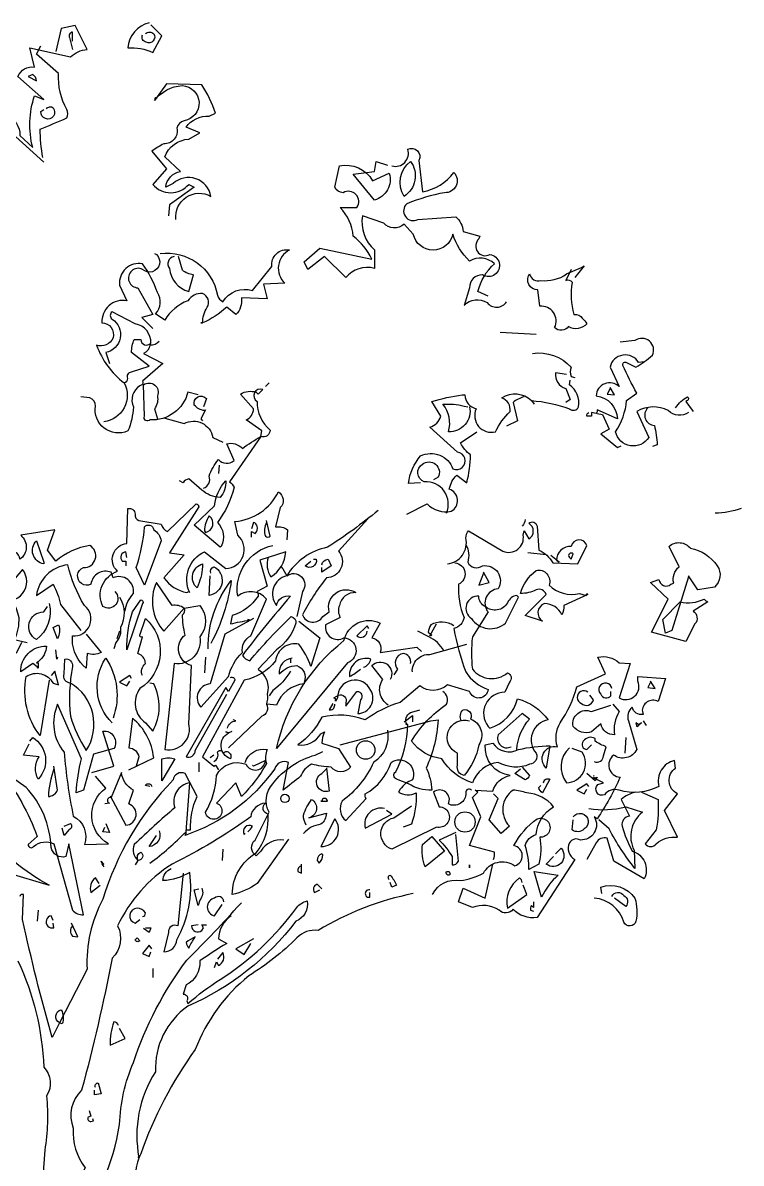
# Model space of a CAD drawing. Header units: millimetres. Extents: x 61831 to 121408, y 302 to 24841.
# Drawn here: x 79151 to 80914, y 4971 to 7770 of the extents above; entities that cross this region are included whole.
import ezdxf

# ---------------------------------------------------------------- set-up
doc = ezdxf.new("R2010")
doc.units = ezdxf.units.MM

# ---------------------------------------------------------------- blocks, each defined once
blk = doc.blocks.new('A$C700F2951')
at = {"color": 74}
for points in [[(1914.6, 4512.3, 0.315994), (1862.5, 4451.1, -0.114075), (1923.6, 4439.7), (1946.3, 4480.5), (1919.1, 4507.7)], [(1656.2, 4170.1), (1552, 4265.2, 0.636124), (1531.6, 4197.2, -0.212875), (1413.7, 4181.4, -0.040161), (1348, 4090.7, -0.538727), (1375.2, 4131.5, -0.038391), (1395.6, 4201.8, 0.023422), (1511.2, 4263, -0.778931), (1597.3, 4235.8), (1629, 4206.3, -0.14267), (1633.6, 4333.2), (1656.2, 4324.2), (1592.8, 4380.8, -0.349304), (1633.6, 4403.5), (1622.2, 4451.1), (1721.9, 4428.4, -0.186783), (1762.7, 4446.5), (1733.3, 4505.5), (1699.3, 4498.7), (1685.7, 4442)], [(1726.5, 4466.9), (1726.5, 4489.6, 0.535172), (1719.7, 4476), (1726.5, 4446.5)], [(1905.5, 4485.1, -0.449051), (1925.9, 4485.1, -0.780762), (1907.8, 4464.7, -0.5), (1898.7, 4482.8)], [(1654, 4181.4, -0.04158), (1647.2, 4251.6, 0.012192), (1712.9, 4278.8, 0.248367), (1712.9, 4299.2, -0.13884), (1692.5, 4387.6), (1638.1, 4435.2), (1649.4, 4455.6)], [(1617.7, 4380.8), (1638.1, 4369.5, 0.276978), (1629, 4385.4), (1617.7, 4380.8)], [(1980.3, 4029.5, -0.61586), (2066.4, 4086.2, 0.591492), (1973.5, 4117.9), (1955.4, 4108.9, -0.334061), (1991.6, 4147.4), (1953.1, 4183.6, -0.300079), (2012, 4226.7), (2039.2, 4242.6), (2005.2, 4256.2, -0.24559), (2061.9, 4283.4), (2077.8, 4290.2, 0.064346), (2043.8, 4360.4), (1957.6, 4362.7), (1928.2, 4321.9, -0.216293), (1996.2, 4358.2, -0.89946), (2000.7, 4272, 0.265564), (1982.6, 4253.9, -0.5), (1950.8, 4215.4, 0.034439), (1921.4, 4197.2), (1957.6, 4154.2), (1923.6, 4115.7, 0.461777), (2012, 4115.7), (2025.6, 4108.9), (1964.4, 4065.8), (1962.2, 4038.6)], [(1663, 4301.5, -0.442368), (1678.9, 4303.8, -1.516525), (1649.4, 4294.7), (1656.2, 4299.2)], [(2510.6, 4161, 0.600372), (2549.2, 4201.8, -0.753342), (2576.4, 4174.6), (2585.4, 4097.5, 0.194229), (2662.5, 4145.1, -0.678314), (2639.8, 4095.3, 0.051498), (2546.9, 4068.1, 0.881622), (2574.1, 4029.5), (2667, 4036.3, -0.201935), (2685.1, 4000.1), (2725.9, 3988.7), (2723.7, 3981.9, 0.881622), (2750.9, 3943.4, -1.244614), (2732.7, 3893.6, 0.436066), (2701, 3861.8), (2687.4, 3818.8, -0.359619), (2744.1, 3825.6, 0.522507), (2791.7, 3827.8)], [(2746.3, 3841.4), (2721.4, 3852.8, -0.157089), (2762.2, 3920.8, 0.333328), (2701, 3927.6, -0.128128), (2660.2, 3993.3, -0.797302), (2562.8, 3993.3), (2540.1, 4018.2, -0.408356), (2490.2, 4020.5), (2438.1, 4038.6, 0.259506), (2467.6, 3954.8), (2467.6, 3909.4, 0.302765), (2397.3, 3886.8), (2345.2, 3938.9), (2304.4, 3907.2), (2295.3, 3925.3), (2333.9, 3959.3), (2460.8, 3932.1, 0.117401), (2415.4, 3988.7, 0.173203), (2383.7, 4059), (2424.5, 4059, 0.806671), (2390.5, 4095.3, -0.276978), (2370.1, 4108.9), (2381.4, 4161, -0.330963), (2463, 4124.7), (2503.8, 4142.9, -0.419418), (2467.6, 4077.1), (2415.4, 4140.6), (2467.6, 4147.4), (2472.1, 4172.3), (2499.3, 4163.3)], [(2556, 4172.3, -0.434998), (2540.1, 4086.2, -0.383423), (2556, 4172.3)], [(1941.8, 3945.7, -0.4021), (2082.3, 3843.7, 0.236053), (2095.9, 3827.8, -0.350769), (2168.4, 3855), (2216, 3914, -0.513931), (2259.1, 3954.8, 0.519897), (2247.7, 3873.2), (2195.6, 3870.9), (2204.7, 3834.6), (2141.2, 3836.9, -0.233566), (2127.6, 3796.1), (2105, 3814.2, -0.081039), (2046, 3775.7), (2041.5, 3775.7), (2046, 3775.7, -0.147995), (2057.4, 3814.2, 0.442368), (2046, 3848.2, 0.265564), (2009.8, 3830.1, 0.169403), (1953.1, 3782.5), (1930.4, 3798.4, 0.349014), (1935, 3850.5, 0.066803), (1898.7, 3920.8, 0.501038), (1842.1, 3868.6), (1860.2, 3830.1, 0.492294), (1799, 3775.7, -0.5), (1826.2, 3739.4, -0.4142), (1785.4, 3721.3, 0.138321), (1853.4, 3628.4, -0.529709), (1803.5, 3533.2)], [(1928.2, 3945.7), (1932.7, 3943.4, -1.00415), (1898.7, 3907.2, 1.247116), (1887.4, 3861.8), (1923.6, 3796.1), (1896.5, 3789.3), (1923.6, 3762.1)], [(1975.8, 3938.9, 0.54657), (1964.4, 3909.4, 0.310577), (2012, 3852.8), (2023.4, 3893.6, -0.131805), (1996.2, 3904.9), (1987.1, 3938.9)], [(2950.3, 3907.2), (2936.7, 3880, -0.4142), (2952.6, 3875.4, 0.112411), (2957.1, 3796.1, -0.302765), (2977.5, 3787, -0.099014), (2988.8, 3773.4, -0.357651), (2943.5, 3766.6, -0.463791), (2909.5, 3764.4, 0.593826), (2873.2, 3816.5), (2868.7, 3857.3, -0.62767), (2848.3, 3895.8, 0.457672), (2875.5, 3880, 0.184982), (2939, 3895.8), (2975.2, 3911.7), (2982, 3916.2), (2959.4, 3886.8)], [(1853.4, 3628.4, 0.333328), (1862.5, 3639.7, -0.5), (1871.5, 3655.6), (1914.6, 3669.2), (1871.5, 3703.2, -0.099014), (1878.3, 3734.9), (1894.2, 3734.9, 0.663971), (1919.1, 3725.9, 0.376755), (1880.6, 3773.4), (1823.9, 3802.9, 0.5), (1823.9, 3784.8, -0.682281), (1808.1, 3703.2), (1817.1, 3676)], [(1939.5, 3730.4, -0.243835), (1916.8, 3721.3, -0.263626), (1901, 3700.9), (1948.6, 3676), (1898.7, 3632.9, -0.535172), (1891.9, 3621.6, 0.371796), (1876.1, 3569.5, -0.090164), (1862.5, 3510.5, -0.594772), (1783.1, 3571.7, 0.312363), (1769.5, 3592.1), (1746.9, 3594.4)], [(3238.1, 3555.9, -0.369919), (3188.3, 3560.4, 0.264481), (3111.2, 3558.1), (3140.7, 3494.7, -0.666656), (3059.1, 3508.3, 0.123093), (3086.3, 3585.3), (3111.2, 3603.5, -0.027252), (3077.2, 3671.5, -0.720749), (3086.3, 3678.3), (3108.9, 3666.9, 0.03653), (3149.7, 3696.4, 0.769547), (3106.7, 3732.6), (3070.4, 3728.1)], [(2855.1, 3700.9, -0.247742), (2950.3, 3666.9, 0.207977), (2950.3, 3644.3), (2959.4, 3642)], [(3129.3, 3680.5), (3115.7, 3678.3, 0.686798), (3045.5, 3666.9), (3068.1, 3619.3, 0.648468), (3011.5, 3596.7, -0.37442), (3063.6, 3540), (3013.8, 3562.7, -0.236053), (3011.5, 3553.6), (3000.2, 3555.9), (3000.2, 3546.8), (2988.8, 3546.8, -0.4142), (2993.4, 3555.9)], [(2939, 3648.8), (2911.8, 3653.3, 0.37204), (2936.7, 3614.8), (2948, 3587.6), (2936.7, 3580.8)], [(2034.7, 3598.9), (2009.8, 3605.7, -0.35936), (1916.8, 3537.7, -0.872879), (1903.3, 3546.8), (1901, 3623.9, -0.762802), (1935, 3596.7, -0.205246), (1928.2, 3564.9), (1935, 3540)], [(2048.3, 3370, 0.4142), (2061.9, 3399.5, -0.085083), (2084.6, 3440.3, 0.409286), (2123.1, 3438), (2105, 3478.8, -0.286789), (2143.5, 3467.5, -0.035156), (2188.8, 3497), (2191.1, 3510.5), (2152.5, 3537.7, 0.308105), (2170.7, 3564.9), (2138.9, 3601.2, -0.220123), (2177.5, 3605.7), (2182, 3601.2), (2193.3, 3612.5, 0.907883), (2179.7, 3583.1, 0.222046), (2211.5, 3512.8, -0.523941), (2188.8, 3497), (2111.8, 3385.9, -0.099014), (2123.1, 3372.3, -0.106323), (2082.3, 3286.2, -0.326889), (2091.4, 3227.3), (2089.1, 3225), (2025.6, 3279.4), (2075.5, 3327, -0.165176), (2102.7, 3388.2, -0.200851), (2089.1, 3347.4, -0.173203), (2043.8, 3365.5), (2012, 3392.7, 0.236053), (1998.4, 3383.6), (1989.4, 3388.2)], [(2580.9, 3383.6), (2551.4, 3381.4, -0.159866), (2580.9, 3449.4, -0.443787), (2660.2, 3417.6, 1.153), (2671.5, 3458.4), (2603.5, 3519.6, 0.251633), (2630.7, 3546.8), (2608.1, 3583.1, -0.035156), (2682.9, 3598.9), (2689.7, 3598.9, 0.326782), (2716.9, 3564.9, 0.618027), (2764.5, 3508.3, -0.102722), (2800.7, 3558.1, 0.333328), (2780.3, 3592.1, -0.346832), (2852.8, 3585.3, -0.064789), (2945.8, 3564.9, 0.5), (2968.4, 3569.5, 0.287735), (2945.8, 3623.9), (2948, 3635.2)], [(2050.6, 3560.4, -0.178345), (2025.6, 3574, -0.817993), (2055.1, 3589.9), (2048.3, 3569.5)], [(2834.7, 3594.4, 0.092926), (2807.5, 3580.8), (2818.8, 3535.5), (2791.7, 3521.9)], [(3206.4, 3567.2, -0.132751), (3235.9, 3594.4, -0.5), (3235.9, 3585.3), (3231.3, 3583.1), (3249.5, 3558.1)], [(2701, 3569.5, -0.489075), (2648.9, 3508.3, 0.257034), (2635.3, 3576.3, -0.076462), (2687.4, 3571.7), (2696.5, 3569.5)], [(3138.4, 3567.2, 0.656815), (3154.3, 3524.1, -0.053406), (3161.1, 3476.6), (3149.7, 3472)], [(1953.1, 3542.3), (2000.7, 3528.7, -0.510468), (2071, 3494.7), (2095.9, 3483.4)], [(2546.9, 3306.6), (2596.7, 3331.5, 0.25), (2655.7, 3313.4, 0.663467), (2651.1, 3367.8, -0.148178), (2669.3, 3401.8), (2694.2, 3383.6, 0.057068), (2703.3, 3451.6, -0.099014), (2678.3, 3481.1), (2719.1, 3508.3)], [(2644.3, 3308.8, 0.559616), (2589.9, 3385.9, -0.630219), (2585.4, 3429, -0.808411), (2623.9, 3397.2), (2612.6, 3390.4)], [(1830.7, 3116.2, -0.931778), (1801.3, 3079.9, -0.45929), (1837.5, 3166.1, -0.660172), (1860.2, 3234.1), (1862.5, 3320.2, -0.442368), (1880.6, 3306.6, 0.4142), (1889.7, 3290.7), (1944, 3281.6, 0.219635), (1959.9, 3263.5), (2030.2, 3331.5, -0.333328), (2037, 3324.7), (1964.4, 3211.4), (2000.7, 3206.9), (1950.8, 3150.2, 0.188675), (2007.5, 3113.9), (2012, 3116.2), (2014.3, 3113.9, -0.420059), (2050.6, 3213.7), (2102.7, 3172.9, 0.685608), (2132.1, 3254.5), (2125.4, 3288.4, 0.263565), (2231.9, 3361, -0.49028), (2236.4, 3322.4), (2225.1, 3274.9, -0.205246), (2254.5, 3268.1), (2252.3, 3243.1)], [(2476.6, 3315.6, -0.032425), (2352, 3225, 0.210526), (2252.3, 3154.7, 0.557053), (2227.3, 3082.2, -0.431534), (2261.3, 3104.9, 0.015289), (2143.5, 2959.8, 0.162277), (2161.6, 2946.2, -0.030579), (2263.6, 3055, -0.355026), (2274.9, 3039.2, -0.161758), (2227.3, 2973.4), (2182, 2925.8, -0.32045), (2204.7, 2864.6, -0.099014), (2202.4, 2839.7, -0.46698), (2191.1, 2810.3), (2109.5, 2733.2)], [(3367.3, 3320.2, -0.081085), (3303.8, 3308.8)], [(1601.8, 2991.6), (1588.2, 2964.4), (1556.5, 2975.7), (1552, 3059.5, -0.355026), (1547.4, 3098.1, 0.788391), (1604.1, 3170.6), (1576.9, 3138.9, -0.312881), (1533.8, 3195.5, -0.116058), (1488.5, 3163.8, -0.265564), (1479.4, 3172.9, 0.226822), (1477.2, 3204.6, 0.49527), (1456.8, 3197.8, 0.295303), (1447.7, 3154.7, -0.346893), (1397.9, 3070.9), (1429.6, 3050.5), (1443.2, 3075.4, -0.244461), (1397.9, 3150.2, 0.215332), (1425.1, 3175.1, -0.236053), (1456.8, 3263.5), (1429.6, 3256.7, -0.59729), (1388.8, 3245.4), (1397.9, 3290.7), (1388.8, 3293)], [(1903.3, 3132.1), (1882.9, 3175.1, 0.065445), (1903.3, 3274.9, -0.659393), (1925.9, 3268.1, -0.236053), (1944, 3240.9), (1903.3, 3132.1)], [(2052.8, 3261.3, 0.659393), (2061.9, 3302, 0.139038), (2050.6, 3265.8), (2052.8, 3261.3)], [(2166.1, 3249.9), (2166.1, 3263.5), (2175.2, 3259, 0.302765), (2179.7, 3277.1, 0.265564), (2170.7, 3286.2), (2166.1, 3270.3)], [(2202.4, 3286.2, 0.195877), (2200.1, 3252.2, 0.4142), (2211.5, 3252.2), (2202.4, 3290.7)], [(2451.7, 3295.2), (2379.2, 3215.9, -0.63649), (2349.7, 3150.2, 0.04776), (2290.8, 3059.5, 0.639832), (2340.7, 3055), (2356.5, 3066.3, -0.689148), (2422.2, 3113.9, 0.369919), (2381.4, 3082.2, 0.225418), (2383.7, 3052.8), (2347.5, 3034.6, 0.638885), (2392.8, 3002.9, -0.813461), (2401.8, 2941.7), (2227.3, 2730.9, -0.173706), (2392.8, 2996.1, -0.490295), (2481.2, 3039.2), (2460.8, 3002.9, -0.489075), (2481.2, 2966.6), (2571.8, 2980.2), (2583.1, 2968.9)], [(2646.6, 3184.2, 0.444092), (2691.9, 3247.7, -0.197815), (2698.7, 3265.8), (2782.6, 3215.9, 0.607483), (2832.4, 3254.5), (2834.7, 3265.8), (2846, 3245.4, 0.589737), (2846, 3283.9, -0.60791), (2866.4, 3277.1), (2871, 3218.2, -0.177399), (2905, 3186.5), (2966.2, 3184.2), (2988.8, 3229.5, 0.765594), (2950.3, 3227.3, 0.420074), (2914, 3193.3), (2920.8, 3188.7), (2900.4, 3204.6)], [(2837, 3293, -0.173203), (2830.2, 3277.1)], [(1855.7, 3068.6, -0.149368), (1876.1, 3111.7, 0.589905), (1826.2, 3150.2), (1821.7, 3163.8, 0.490158), (1771.8, 3134.3, -1.060547), (1753.7, 3175.1, 0.776093), (1769.5, 3229.5, 0.142365), (1685.7, 3191), (1665.3, 3218.2), (1683.4, 3268.1), (1599.6, 3254.5, -0.50354), (1597.3, 3195.5, 0.628937), (1565.6, 3211.4, -0.265564), (1547.4, 3129.8, -0.169571), (1595, 3052.8, -0.119873), (1583.7, 2998.4), (1615.4, 2991.6)], [(1656.2, 3188.7), (1656.2, 3184.2, -0.602081), (1638.1, 3240.9), (1656.2, 3188.7)], [(2170.7, 3050.5), (2100.4, 3012), (2064.2, 2889.6, 0.621735), (2041.5, 2832.9), (2109.5, 2907.7, -0.145264), (2143.5, 2966.6, -0.318115), (2163.9, 3007.4), (2202.4, 3098.1, 0.4142), (2132.1, 3104.9, -0.3983), (2218.3, 3229.5)], [(2691.9, 3231.8, -0.203796), (2696.5, 3188.7, 0.5), (2732.7, 3179.7, -0.634598), (2771.3, 3123, 0.605972), (2746.3, 3066.3), (2707.8, 3005.2, 0.057175), (2707.8, 2925.8, 0.421936), (2793.9, 2916.8, -0.582718), (2798.5, 2894.1), (2787.1, 2869.2, 0.620148), (2746.3, 2785.3), (2750.9, 2780.8, 0.257812), (2818.8, 2853.3, -0.173203), (2893.6, 2801.2, 0.587067), (2864.2, 2719.6, -0.514618), (2848.3, 2692.4, -0.232178), (2771.3, 2696.9, 0.29216), (2707.8, 2647.1, -0.185837), (2633, 2706, -0.198715), (2558.2, 2749.1, -0.106171), (2644.3, 2839.7, 0.37854), (2635.3, 2871.4)], [(3238.1, 3152.5), (3197.3, 3021), (3181.5, 3014.2), (3174.7, 3048.2), (3217.7, 3091.3, 0.182709), (3276.6, 3098.1, 0.162277), (3285.7, 3091.3), (3249.5, 3068.6, -0.442368), (3254, 3036.9), (3231.3, 2993.8), (3147.5, 3016.5), (3188.3, 3098.1), (3145.2, 3138.9), (3165.6, 3145.7, 0.608597), (3195.1, 3134.3), (3201.9, 3136.6, -0.302765), (3215.5, 3177.4), (3190.5, 3227.3, -0.435272), (3242.7, 3222.7, -0.199997), (3308.4, 3179.7, -0.39035), (3301.6, 3127.5), (3260.8, 3120.7), (3238.1, 3154.7), (3238.1, 3152.5)], [(1860.2, 3200.1), (1857.9, 3213.7, 0.663971), (1848.9, 3191), (1857.9, 3191), (1857.9, 3179.7)], [(2206.9, 3200.1, 0.240036), (2213.7, 3152.5, 0.2379), (2250, 3213.7), (2186.5, 3193.3), (2204.7, 3129.8), (2179.7, 3116.2, -0.236053), (2182, 3104.9, -0.178345), (2118.6, 3057.3), (2114, 3036.9, -0.026764), (2161.6, 3046), (2157.1, 3048.2)], [(2318, 3195.5), (2324.8, 3195.5, -0.707504), (2297.6, 3179.7), (2311.2, 3191)], [(2338.4, 3181.9, -0.380188), (2354.3, 3195.5), (2361, 3179.7), (2338.4, 3163.8), (2338.4, 3175.1)], [(2954.8, 3209.1, 1), (2945.8, 3200.1), (2950.3, 3195.5), (2954.8, 3209.1)], [(1760.5, 3012), (1796.7, 2966.6, -0.204086), (1762.7, 2964.4), (1760.5, 2928.1, -0.226822), (1726.5, 2998.4), (1726.5, 3007.4, 0.749039), (1755.9, 3082.2, -0.077942), (1715.1, 3181.9, 0.34404), (1638.1, 3107.1), (1678.9, 3134.3, -0.080353), (1697, 3084.5), (1746.9, 3021)], [(2032.4, 3125.3, -0.592255), (2046, 3184.2, -0.099731), (2034.7, 3132.1), (2032.4, 3125.3)], [(2066.4, 3161.5, -0.4142), (2073.2, 3177.4, -0.738571), (2061.9, 3107.1), (2064.2, 3154.7)], [(2238.7, 3177.4, -0.062256), (2252.3, 3154.7, -0.882339), (2290.8, 3116.2), (2277.2, 3055)], [(2991.1, 3109.4), (2932.2, 3082.2, -0.162277), (2927.6, 3059.5, 0.291199), (2884.6, 3086.7, 0.630219), (2880, 3043.7), (2837, 3057.3), (2889.1, 3109.4, 0.4142), (2864.2, 3120.7, -0.124695), (2825.6, 3111.7, -0.156006), (2864.2, 3168.3, -0.597885), (2895.9, 3132.1, 0.261948), (2970.7, 3111.7), (2986.6, 3107.1), (2988.8, 3111.7), (2991.1, 3109.4)], [(2000.7, 3075.4), (2039.2, 3082.2, -0.352936), (2039.2, 3005.2, -0.5103), (1975.8, 2939.4), (1953.1, 2728.7, 0.554825), (2012, 2792.1), (2018.8, 2934.9, -0.628204), (2003, 3009.7, -0.044617), (1996.2, 3059.5, 0.4142), (2000.7, 3075.4, 0.205246), (1971.2, 3082.2), (1932.7, 3138.9, 0.298126), (1950.8, 3018.8), (2000.7, 3075.4)], [(2059.6, 2975.7, -0.174072), (2116.3, 3143.4, -0.088486), (2066.4, 2989.3)], [(2739.5, 3079.9, -0.319077), (2723.7, 3104.9, 0.777725), (2705.5, 3050.5, 0.455246), (2789.4, 3039.2), (2821.1, 3102.6), (2816.6, 3107.1, 0.25296), (2793.9, 3089, -0.489075), (2739.5, 3079.9)], [(1669.8, 3086.7, -0.297256), (1638.1, 2998.4, -0.782791), (1656.2, 3066.3), (1665.3, 3079.9)], [(1842.1, 3102.6, -0.272202), (1844.3, 3027.8, -0.236053), (1833, 2991.6), (1828.5, 2975.7)], [(1860.2, 2973.4, -0.079437), (1873.8, 3066.3), (1894.2, 3095.8, -0.618027), (1898.7, 3086.7), (1860.2, 2973.4)], [(1690.2, 3000.6), (1678.9, 3027.8), (1692.5, 3034.6, -0.195877), (1690.2, 3000.6)], [(1898.7, 2910, -0.35614), (1905.5, 2939.4, 0.302765), (1891.9, 2962.1), (1887.4, 2964.4), (1898.7, 3005.2, -0.618027), (1891.9, 3009.7), (1905.5, 3050.5, -0.499023), (1891.9, 2878.2, 0.420273), (1905.5, 2794.4), (1923.6, 2774, 0.254562), (1925.9, 2889.6), (1916.8, 2891.8)], [(2281.7, 3043.7), (2333.9, 3002.9), (2311.2, 2932.6, 0.096893), (2281.7, 2987, 0.449585), (2225.1, 2946.2, -0.175735), (2148, 2898.6), (2046, 2710.5), (2073.2, 2687.9), (2077.8, 2690.1), (2084.6, 2678.8)], [(2454, 3025.6), (2449.4, 3032.4), (2424.5, 3007.4, 0.630219), (2449.4, 3018.8)], [(2662.5, 3032.4, 0.278625), (2605.8, 3034.6, 0.07106), (2599, 3016.5), (2608.1, 3009.7), (2605.8, 3007.4), (2603.5, 3007.4), (2619.4, 3036.9)], [(2637.5, 2971.2, 0.159607), (2601.3, 3005.2), (2574.1, 3018.8)], [(1642.6, 2944), (1638.1, 2941.7), (1642.6, 2941.7), (1642.6, 2928.1, 0.099014), (1629, 2939.4), (1599.6, 2919, -0.428558), (1663, 2982.5, -0.211655), (1642.6, 2944)], [(2560.5, 2919, -0.447098), (2603.5, 2962.1), (2694.2, 2987)], [(1721.9, 2891.8, -0.523941), (1706.1, 2914.5), (1708.3, 2950.8, -0.5), (1726.5, 2932.6, 0.072708), (1721.9, 2810.3, 0.077194), (1760.5, 2726.4, 0.423996), (1721.9, 2891.8)], [(1823.9, 2794.4, -0.356445), (1808.1, 2953, -0.241074), (1826.2, 2805.7)], [(2265.9, 2953, 0.4142), (2234.1, 2914.5, -0.198578), (2277.2, 2934.9, -0.4142), (2295.3, 2894.1), (2295.3, 2889.6, 0.297668), (2227.3, 2837.4), (2204.7, 2839.7)], [(2440.4, 2930.4, 0.291199), (2458.5, 2950.8, 0.528915), (2406.4, 2907.7, 0.039932), (2433.6, 2925.8)], [(2501.6, 2837.4, -0.424515), (2488, 2900.9), (2460.8, 2934.9, -0.880783), (2506.1, 2900.9)], [(2556, 2939.4, 0.45993), (2537.8, 2964.4, 0.578781), (2524.2, 2925.8), (2515.2, 2912.2)], [(2759.9, 2459, 0.123093), (2762.2, 2477.1), (2701, 2493), (2728.2, 2563.2), (2707.8, 2610.8), (2721.4, 2624.4), (2714.6, 2628.9), (2757.7, 2626.7, -0.276978), (2800.7, 2665.2, -0.407166), (2739.5, 2740), (2757.7, 2744.5, 0.386765), (2821.1, 2728.7, -0.051407), (2898.2, 2737.7), (2889.1, 2683.3, -0.775711), (2916.3, 2735.5, -0.210693), (2923.1, 2794.4, 0.09433), (2963.9, 2882.8), (3034.1, 2914.5), (3016, 2955.3, -0.236053), (3068.1, 2941.7), (3095.3, 2939.4), (3068.1, 2855.6, 0.739182), (3113.5, 2896.4), (3113.5, 2907.7), (3181.5, 2903.2), (3163.3, 2846.5, 0.593628), (3124.8, 2821.6), (3127.1, 2814.8, -0.427887), (3099.9, 2832.9, 0.302765), (3090.8, 2798.9), (3111.2, 2728.7, -0.464859), (3054.5, 2715.1, 0.698227), (3070.4, 2660.7, -0.045349), (3013.8, 2558.7), (3007, 2563.2, -0.599991), (2973, 2506.6, 0.395447), (2945.8, 2499.8, 0.406204), (2959.4, 2459), (2866.4, 2316.2, -0.242004), (2807.5, 2336.6, -0.463791), (2773.5, 2334.3, 0.242371), (2707.8, 2341.1), (2673.8, 2354.7), (2685.1, 2388.7), (2739.5, 2363.8), (2757.7, 2447.6)], [(1669.8, 2898.6), (1647.2, 2762.7, -0.216599), (1613.2, 2907.7, -0.447189), (1678.9, 2891.8), (1692.5, 2887.3), (1683.4, 2921.3), (1674.4, 2910)], [(2261.3, 2921.3, -0.109482), (2218.3, 2873.7), (2209.2, 2860.1)], [(2114, 2905.4, -0.535172), (2125.4, 2898.6), (2109.5, 2871.4), (2102.7, 2880.5), (2005.2, 2710.5, 0.523941), (2027.9, 2726.4), (2105, 2864.6)], [(2379.2, 2862.4, -0.632065), (2397.3, 2844.2), (2397.3, 2835.2), (2424.5, 2871.4, -0.680847), (2433.6, 2851), (2426.8, 2817.1, 0.580322), (2458.5, 2873.7, 0.820084), (2376.9, 2855.6), (2374.6, 2851), (2367.8, 2855.6), (2379.2, 2862.4)], [(3050, 2878.2, 1.387421), (3022.8, 2864.6, 0.544022), (3047.7, 2860.1), (3047.7, 2871.4)], [(2991.1, 2869.2, 1.182175), (2975.2, 2842, 0.588394), (3004.7, 2851), (2995.6, 2862.4)], [(1774.1, 2672), (1828.5, 2687.9), (1801.3, 2774, -0.618027), (1828.5, 2730.9), (1778.6, 2717.3), (1753.7, 2628.9), (1735.5, 2622.1, -0.048447), (1749.1, 2706), (1690.2, 2839.7, 0.283707), (1706.1, 2721.9, 0.030441), (1728.7, 2565.5, -0.369919), (1755.9, 2495.2), (1814.9, 2497.5, -0.550293), (1808.1, 2633.5), (1783.1, 2662.9)], [(2365.6, 2842), (2356.5, 2826.1, 0.45993), (2370.1, 2837.4), (2370.1, 2839.7)], [(3052.3, 2839.7), (3068.1, 2821.6, 0.185669), (3056.8, 2764.9, -0.373596), (3022.8, 2792.1), (3000.2, 2771.7, -0.302765), (2954.8, 2785.3, -0.609818), (3000.2, 2821.6), (3047.7, 2837.4)], [(1864.7, 2678.8), (1925.9, 2708.3, 0.194931), (1873.8, 2805.7), (1864.7, 2733.2, -0.335129), (1889.7, 2710.5), (1882.9, 2687.9), (1885.1, 2692.4)], [(2107.2, 2780.8, -0.368179), (2127.6, 2798.9), (2120.8, 2801.2)], [(2383.7, 2740), (2605.8, 2798.9), (2623.9, 2801.2, -0.09053), (2594.5, 2683.3, -0.098373), (2608.1, 2628.9, -0.158417), (2551.4, 2644.8), (2522, 2656.1, -0.618027), (2519.7, 2674.3, 0.124496), (2549.2, 2789.9), (2544.6, 2792.1), (2546.9, 2789.9, -0.4142), (2556, 2819.3), (2565, 2821.6), (2578.6, 2826.1)], [(2680.6, 2798.9, -0.32518), (2685.1, 2826.1, -0.660995), (2703.3, 2803.5, -0.484589), (2723.7, 2740, -0.136536), (2687.4, 2665.2, -0.447098), (2671.5, 2690.1), (2671.5, 2719.6, -0.949951), (2701, 2798.9)], [(2816.6, 2728.7, -0.165222), (2848.3, 2803.5), (2830.2, 2817.1), (2771.3, 2764.9, 0.703232), (2803, 2735.5)], [(2073.2, 2699.2, 0.4142), (2082.3, 2721.9, -0.819794), (2095.9, 2719.6), (2102.7, 2724.1, -0.566177), (2114, 2706, -0.644958), (2109.5, 2769.5), (2102.7, 2771.7), (2109.5, 2769.5), (2118.6, 2774)], [(2499.3, 2776.3, -0.310577), (2465.3, 2696.9, -0.122925), (2388.2, 2601.8, 0.363174), (2397.3, 2554.2), (2447.2, 2608.5, -0.236053), (2444.9, 2619.9, 0.191803), (2508.4, 2696.9, -0.770874), (2560.5, 2653.9, 0.162277), (2531, 2631.2), (2526.5, 2624.4, 0.265564), (2569.6, 2622.1, -0.095016), (2558.2, 2545.1), (2537.8, 2538.3)], [(1622.2, 2749.1), (1629, 2758.1, -0.480316), (1642.6, 2656.1, -0.290115), (1644.9, 2710.5), (1606.4, 2715.1), (1620, 2742.3)], [(3007, 2699.2, 0.535172), (3029.6, 2712.8), (3036.4, 2735.5, -0.069427), (3009.2, 2749.1), (3009.2, 2755.9, 0.38205), (2979.8, 2749.1, 0.608597), (2988.8, 2728.7), (3000.2, 2740)], [(2150.3, 2696.9, -0.384506), (2204.7, 2728.7, 0.195877), (2202.4, 2694.7, -0.073074), (2141.2, 2613.1), (2127.6, 2647.1), (2080, 2597.2, -1.743393), (2052.8, 2574.6, 0.124786), (2080, 2665.2, -0.390579), (2152.5, 2692.4, 0.76149), (2200.1, 2701.5), (2170.7, 2687.9), (2168.4, 2690.1)], [(2245.5, 2506.6, 0.295853), (2188.8, 2479.4), (2177.5, 2468, -0.531342), (2175.2, 2506.6), (2209.2, 2574.6, -0.321411), (2218.3, 2644.8, -0.165146), (2322.5, 2715.1), (2340.7, 2724.1)], [(2945.8, 2733.2, 0.392609), (2939, 2647.1, 0.592926), (2977.5, 2721.9), (2952.6, 2730.9)], [(1681.1, 2681.1, 0.077118), (1667.6, 2613.1, 0.267303), (1690.2, 2628.9), (1681.1, 2687.9)], [(1948.6, 2656.1), (1946.3, 2651.6), (1946.3, 2706, -0.145767), (1978, 2706), (1948.6, 2656.1)], [(3122.5, 2624.4), (3163.3, 2606.3, -0.062256), (3158.8, 2531.5), (3131.6, 2497.5, 0.511307), (3158.8, 2497.5, -0.211151), (3210.9, 2513.4), (3179.2, 2579.1), (3210.9, 2619.9, -0.569229), (3206.4, 2683.3), (3204.1, 2701.5, 0.435181), (3165.6, 2638, -0.191376), (3068.1, 2628.9, 0.32045), (3031.9, 2617.6, -0.867294), (3016, 2642.5), (3029.6, 2647.1), (3007, 2658.4), (3004.7, 2660.7), (3007, 2658.4), (3013.8, 2660.7), (3009.2, 2651.6), (2988.8, 2669.7)], [(1549.7, 2456.7), (1513.4, 2499.8, 0.598862), (1565.6, 2427.2), (1669.8, 2395.5, -0.099014), (1513.4, 2524.7, -0.340195), (1522.5, 2672), (1586, 2579.1), (1583.7, 2556.4)], [(1552, 2674.3, -0.076447), (1640.4, 2515.6), (1617.7, 2495.2, 0.704712), (1631.3, 2490.7, -0.30159), (1681.1, 2497.5), (1726.5, 2334.3, 0.21463), (1753.7, 2323), (1717.4, 2497.5), (1710.6, 2465.8, -0.445358), (1674.4, 2488.4, 0.17659), (1613.2, 2635.7), (1547.4, 2681.1), (1552, 2674.3)], [(1819.4, 2615.3), (1857.9, 2542.8, 0.819794), (1864.7, 2595), (1876.1, 2628.9, -0.236053), (1846.6, 2672), (1821.7, 2610.8, 1), (1817.1, 2597.2), (1805.8, 2595)], [(2349.7, 2683.3), (2356.5, 2626.7, -0.940643), (2338.4, 2669.7), (2349.7, 2681.1)], [(2830.2, 2685.6), (2848.3, 2665.2, -0.199997), (2837, 2653.9), (2812, 2669.7), (2825.6, 2681.1)], [(1916.8, 2449.9, 0.04184), (2005.2, 2527), (2014.3, 2647.1, 0.468109), (1978, 2585.9, 0.018356), (1878.3, 2495.2, 0.326645), (1887.4, 2456.7, -0.4142), (1894.2, 2477.1, -0.741867), (1887.4, 2456.7), (1880.6, 2445.4)], [(1916.8, 2638), (1905.5, 2640.3, -0.489075), (1919.1, 2642.5), (1921.4, 2638)], [(2705.5, 2628.9, 0.80217), (2691.9, 2622.1, -0.574356), (2648.9, 2595, 0.795502), (2612.6, 2624.4), (2626.2, 2588.2, -1.140289), (2619.4, 2538.3), (2510.6, 2483.9, -0.765594), (2515.2, 2561), (2558.2, 2590.4)], [(2882.3, 2647.1, -0.5), (2898.2, 2656.1), (2880, 2622.1, -0.236053), (2871, 2635.7), (2875.5, 2640.3)], [(2299.9, 2542.8, -0.108093), (2293.1, 2567.8, -0.070297), (2313.5, 2606.3, -0.669678), (2306.7, 2561), (2349.7, 2572.3, -0.21463), (2336.1, 2545.1, 0.18692), (2293.1, 2522.4)], [(2338.4, 2601.8), (2352, 2601.8, 1), (2338.4, 2601.8), (2336.1, 2601.8), (2338.4, 2601.8)], [(2610.3, 2372.9, -0.347153), (2678.3, 2406.8, 0.084183), (2735, 2425, -0.45993), (2812, 2443.1, 0.771713), (2809.8, 2493, -0.110504), (2866.4, 2558.7, -1.251892), (2873.2, 2513.4, -0.104599), (2871, 2447.6), (2846, 2434, 0.100174), (2837, 2493, -0.251633), (2864.2, 2520.2, -0.246048), (2907.2, 2588.2, 0.20723), (2841.5, 2622.1, 0.077118), (2807.5, 2628.9, 0.459503), (2798.5, 2540.6), (2778.1, 2522.4), (2748.6, 2556.4), (2771.3, 2608.5), (2759.9, 2619.9)], [(3108.9, 2624.4, 0.100235), (3072.7, 2606.3), (3093.1, 2565.5, 0.4142), (3074.9, 2540.6, 0.044708), (3099.9, 2479.4, -0.471497), (3129.3, 2411.4), (3054.5, 2454.4), (3038.7, 2511.1, 0.343094), (3011.5, 2499.8), (2988.8, 2459)], [(2492.5, 2583.6, 0.572403), (2444.9, 2536), (2510.6, 2570), (2497, 2579.1)], [(2993.4, 2583.6, 0.105667), (3084, 2588.2), (3124.8, 2574.6, 0.355026), (3104.4, 2481.6), (3106.7, 2436.3, -0.043289), (3043.2, 2533.8), (3018.3, 2556.4)], [(1706.1, 2540.6), (1721.9, 2547.4, -0.548935), (1717.4, 2531.5), (1706.1, 2517.9), (1701.5, 2536)], [(2336.1, 2490.7, 0.646576), (2370.1, 2558.7), (2336.1, 2490.7)], [(2954.8, 2563.2, -1.247314), (2982, 2533.8, -0.380188), (2952.6, 2531.5), (2954.8, 2556.4)], [(1939.5, 2529.2, -0.507782), (1914.6, 2490.7), (1932.7, 2517.9)], [(2157.1, 2527, 0.099014), (2168.4, 2540.6, 0.777771), (2148, 2520.2), (2150.3, 2522.4)], [(2667, 2524.7), (2626.2, 2506.6, -0.069427), (2657.9, 2465.8), (2657.9, 2445.4, 0.276978), (2673.8, 2454.4), (2667, 2520.2)], [(2592.2, 2440.8, -0.133911), (2585.4, 2495.2), (2608.1, 2515.6), (2639.8, 2479.4), (2592.2, 2440.8)], [(2338.4, 2472.6, 0.355026), (2327.1, 2456.7), (2331.6, 2449.9, 0.226822), (2340.7, 2470.3), (2338.4, 2472.6)], [(2911.8, 2472.6), (2925.4, 2486.2, -0.939438), (2889.1, 2447.6), (2907.2, 2465.8)], [(1998.4, 2425), (1984.8, 2295.8, 0.580322), (1962.2, 2279.9), (1950.8, 2232.3, 0.4142), (1982.6, 2261.8, 0.166153), (2014.3, 2427.2, -0.124161), (1948.6, 2406.8, -0.300507), (1969, 2436.3)], [(2288.5, 2443.1, 0.386597), (2279.5, 2429.5), (2288.5, 2425), (2288.5, 2447.6)], [(1792.2, 2400), (1783.1, 2413.6, 0.32045), (1771.8, 2377.4), (1794.5, 2395.5)], [(2503.8, 2409.1, -0.580322), (2506.1, 2420.4, -0.062256), (2522, 2395.5), (2510.6, 2391), (2506.1, 2402.3)], [(2653.4, 2422.7, -1), (2644.3, 2429.5), (2651.1, 2429.5), (2653.4, 2422.7)], [(2830.2, 2402.3, 0.236053), (2823.4, 2413.6, 0.300995), (2793.9, 2338.9), (2841.5, 2372.9), (2832.4, 2395.5)], [(2877.8, 2366.1), (2859.6, 2429.5), (2918.6, 2420.4, 0.107346), (2877.8, 2366.1)], [(2043.8, 2388.7, -0.292984), (2039.2, 2359.3), (2034.7, 2345.7), (2025.6, 2384.2), (2037, 2386.4)], [(2338.4, 2386.4), (2327.1, 2397.8, 0.535172), (2320.3, 2377.4), (2333.9, 2384.2)], [(2456.2, 2384.2, 1.25), (2456.2, 2366.1), (2456.2, 2377.4)], [(3025.1, 2375.1), (3022.8, 2391, -0.333328), (3106.7, 2363.8, -0.121552), (3108.9, 2307.1, -0.690201), (3079.5, 2304.9, 0.310577), (3007, 2363.8)], [(2098.2, 2354.7, 0.663971), (2075.5, 2363.8, 0.84346), (2075.5, 2320.7), (2093.6, 2347.9)], [(2857.4, 2354.7), (2857.4, 2341.1), (2852.8, 2345.7, 0.236053), (2850.6, 2334.3), (2857.4, 2332.1)], [(3050, 2368.3, -0.568253), (3079.5, 2370.6, -0.489075), (3084, 2343.4), (3056.8, 2363.8)], [(1898.7, 2318.5, 0.4142), (1905.5, 2327.5, 0.302765), (1885.1, 2338.9, 0.867294), (1880.6, 2302.6), (1891.9, 2311.7)], [(1678.9, 2309.4), (1674.4, 2320.7, 1.044418), (1681.1, 2291.3), (1678.9, 2302.6)], [(1726.5, 2295.8, 0.388977), (1726.5, 2270.9), (1740.1, 2268.6), (1724.2, 2302.6)], [(2034.7, 2298.1), (2018.8, 2295.8, 0.630219), (2043.8, 2284.5), (2048.3, 2291.3), (2043.8, 2298.1), (2055.1, 2298.1)], [(2027.9, 2268.6, 0.062256), (2005.2, 2255, 0.133911), (2012, 2241.4, -0.040466), (2027.9, 2268.6)], [(1885.1, 2266.3), (1891.9, 2259.5, -0.618027), (1880.6, 2261.8), (1885.1, 2266.3)], [(2075.5, 2193.8), (2080, 2207.4), (2084.6, 2198.3, 0.4142), (2095.9, 2230.1), (2082.3, 2214.2)], [(1839.8, 2051, 0.343094), (1828.5, 2060.1, 0.112915), (1819.4, 2003.4), (1855.7, 2019.3), (1842.1, 2044.2)], [(1783.1, 1899.2, -0.535172), (1789.9, 1910.5), (1796.7, 1883.3), (1780.9, 1881.1), (1780.9, 1892.4)], [(1767.3, 1842.5), (1771.8, 1828.9), (1765, 1826.7, 0.535172), (1771.8, 1815.3), (1778.6, 1817.6), (1776.3, 1822.1)]]:
    blk.add_lwpolyline(points, format="xyb", dxfattribs=at)
for points in [[(1928.2, 4326.4), (1930.4, 4324.2), (1930.4, 4328.7), (1935, 4328.7)], [(2775.8, 3753), (2864.2, 3748.5)], [(2209.2, 3628.4), (2200.1, 3619.3)], [(3045.5, 3614.8), (3038.7, 3601.2), (3056.8, 3598.9), (3045.5, 3617.1), (3045.5, 3614.8)], [(2852.8, 3585.3), (2859.6, 3576.3)], [(2052.8, 3562.7), (2041.5, 3540), (2046, 3535.5)], [(3013.8, 3553.6), (3027.4, 3551.3), (3043.2, 3515.1), (3022.8, 3503.8), (3063.6, 3469.8), (3072.7, 3474.3)], [(2086.8, 3426.7), (2084.6, 3406.3)], [(2889.1, 3206.9), (2843.8, 3211.4)], [(2735, 3161.5), (2723.7, 3132.1), (2748.6, 3138.9), (2735, 3163.8), (2735, 3161.5)], [(1842.1, 3018.8), (1835.3, 3000.6)], [(1690.2, 2955.3), (1687.9, 2950.8), (1685.7, 2973.4)], [(2052.8, 2955.3), (2050.6, 2916.8)], [(2261.3, 2953), (2261.3, 2941.7)], [(1871.5, 2903.2), (1867, 2910), (1842.1, 2894.1), (1860.2, 2885), (1867, 2896.4)], [(3145.2, 2894.1), (3138.4, 2880.5), (3156.5, 2878.2), (3145.2, 2896.4), (3145.2, 2894.1)], [(2374.6, 2851), (2370.1, 2848.8), (2374.6, 2848.8), (2374.6, 2851)], [(2540.1, 2796.7), (2560.5, 2812.5), (2560.5, 2796.7)], [(3127.1, 2798.9), (3133.9, 2787.6)], [(3115.7, 2787.6), (3122.5, 2794.4), (3115.7, 2789.9), (3108.9, 2794.4), (3111.2, 2785.3), (3115.7, 2787.6)], [(3084, 2758.1), (3081.7, 2719.6)], [(2073.2, 2715.1), (2064.2, 2708.3)], [(2037, 2696.9), (2037, 2674.3)], [(3004.7, 2662.9), (3007, 2665.2), (3004.7, 2662.9)], [(2993.4, 2638), (2988.8, 2644.8), (2963.9, 2628.9), (2982, 2619.9), (2988.8, 2631.2)], [(1808.1, 2547.4), (1817.1, 2524.7), (1801.3, 2527), (1805.8, 2538.3)], [(2095.9, 2483.9), (2093.6, 2456.7)], [(1799, 2447.6), (1803.5, 2440.8), (1796.7, 2454.4), (1803.5, 2447.6), (1801.3, 2445.4)], [(2701, 2438.6), (2701, 2445.4), (2701, 2438.6)], [(1642.6, 2334.3), (1640.4, 2307.1)], [(1905.5, 2291.3), (1919.1, 2291.3), (1914.6, 2279.9), (1901, 2289)], [(1921.4, 2239.1), (1914.6, 2248.2), (1898.7, 2227.8), (1914.6, 2221), (1919.1, 2232.3)], [(2170.7, 2264.1), (2127.6, 2239.1), (2148, 2225.5), (2163.9, 2252.7)], [(1923.6, 2191.5), (1923.6, 2168.9)]]:
    blk.add_lwpolyline(points, dxfattribs=at)
at = {"color": 35}
for points in [[(2664.7, 3186.5, -0.781662), (2673.8, 3134.3, 0.117264), (2687.4, 3052.8, -0.313339), (2662.5, 3025.6, 0.047501), (2691.9, 2919, 0.169022), (2746.3, 2876, -0.818817), (2701, 2871.4), (2646.6, 2887.3, -0.366302), (2578.6, 2885), (2531, 2844.2, 0.087692), (2444.9, 2801.2, 0.152817), (2338.4, 2808, -0.122787), (2279.5, 2740, 0.295853), (2336.1, 2767.2), (2345.2, 2771.7, 0.119873), (2338.4, 2744.5), (2379.2, 2730.9), (2408.6, 2685.6, -0.477066), (2361, 2685.6, -0.0401), (2313.5, 2692.4, 0.198517), (2286.3, 2662.9, -0.006836), (2243.2, 2628.9), (2256.8, 2696.9, 0.45993), (2222.8, 2681.1, -0.158264), (2003, 2517.9), (2005.2, 2522.4), (2005.2, 2531.5), (2016.6, 2531.5, -0.124191), (2032.4, 2613.1), (2003, 2669.7, 0.514618), (1973.5, 2653.9, 0.118927), (1801.3, 2361.5, 0.137955), (1762.7, 2189.3), (1694.7, 2057.8, -0.704712), (1699.3, 2089.6, -0.204086), (1701.5, 2055.6), (1694.7, 2057.8), (1676.6, 2021.6, -0.014694), (1604.1, 2311.7), (1606.4, 2372.9, 0.4142), (1597.3, 2368.3)], [(1592.8, 2209.7, -0.100525), (1656.2, 1949, -0.35463), (1663, 1878.8, -0.067169), (1658.5, 1745.1), (1631.3, 1377.9)], [(2256.8, 2508.8), (2179.7, 2400, -0.103516), (2118.6, 2372.9, -0.263885), (2177.5, 2474.8, 0.184021), (2206.9, 2570, -0.641693), (2200.1, 2597.2, 0.359894), (2163.9, 2563.2, -0.041519), (1971.2, 2447.6, 0.142288), (1837.5, 2295.8, -0.330444), (1823.9, 2216.5, -0.018387), (1749.1, 1892.4, 0.308121), (1728.7, 1799.5, 0.186462), (1758.2, 1702, 0.184647), (1728.7, 1543.4, 0.124985), (1842.1, 1808.5, -0.090317), (1876.1, 1960.4, -0.081436), (2007.5, 2211.9, 0.012741), (2138.9, 2350.2), (2141.2, 2352.5)], [(2562.8, 2375.1, 0.087677), (2329.3, 2284.5, 0.246613), (2277.2, 2266.3, -0.059418), (2159.3, 2173.4, 0.132263), (2027.9, 1992.1, 0.073013), (1894.2, 1736, 0.098373), (1880.6, 1681.6, -0.036575), (1765, 1368.9, 0.099014), (1753.7, 1285, -0.049866), (1746.9, 1149, 0.029373), (1681.1, 970, 0.029037), (1692.5, 575.6), (1701.5, 315, 0.037946), (1846, 0)], [(2109.5, 2318.5), (2116.3, 2320.7, 0.233887), (2084.6, 2264.1), (2105, 2252.7, 0.023468), (2039.2, 2209.7, -0.295303), (2005.2, 2150.8), (1998.4, 2128.1, -0.618027), (2007.5, 2112.2), (2009.8, 2105.4, -0.032013), (2089.1, 2164.3, 0.093262), (2277.2, 2341.1, -0.158417), (2302.1, 2357, -0.362045), (2274.9, 2307.1, -0.126785), (2009.8, 2098.6, 0.256363), (1930.4, 1937.7, 0.192581), (1889.7, 1726.9), (1887.4, 1729.2)]]:
    blk.add_lwpolyline(points, format="xyb", dxfattribs=at)
at = {"color": 74}
for centre, radius in [((2446, 2727.5), 22.7), ((2247.7, 2608.5), 10.2), ((2689.7, 2550.8), 24.9)]:
    blk.add_circle(centre, radius, dxfattribs=at)

msp = doc.modelspace()

# ---------------------------------------------------------------- block references
msp.add_blockref('A$C700F2951', (77546.4, 3257.8))

doc.saveas('drawing.dxf')
